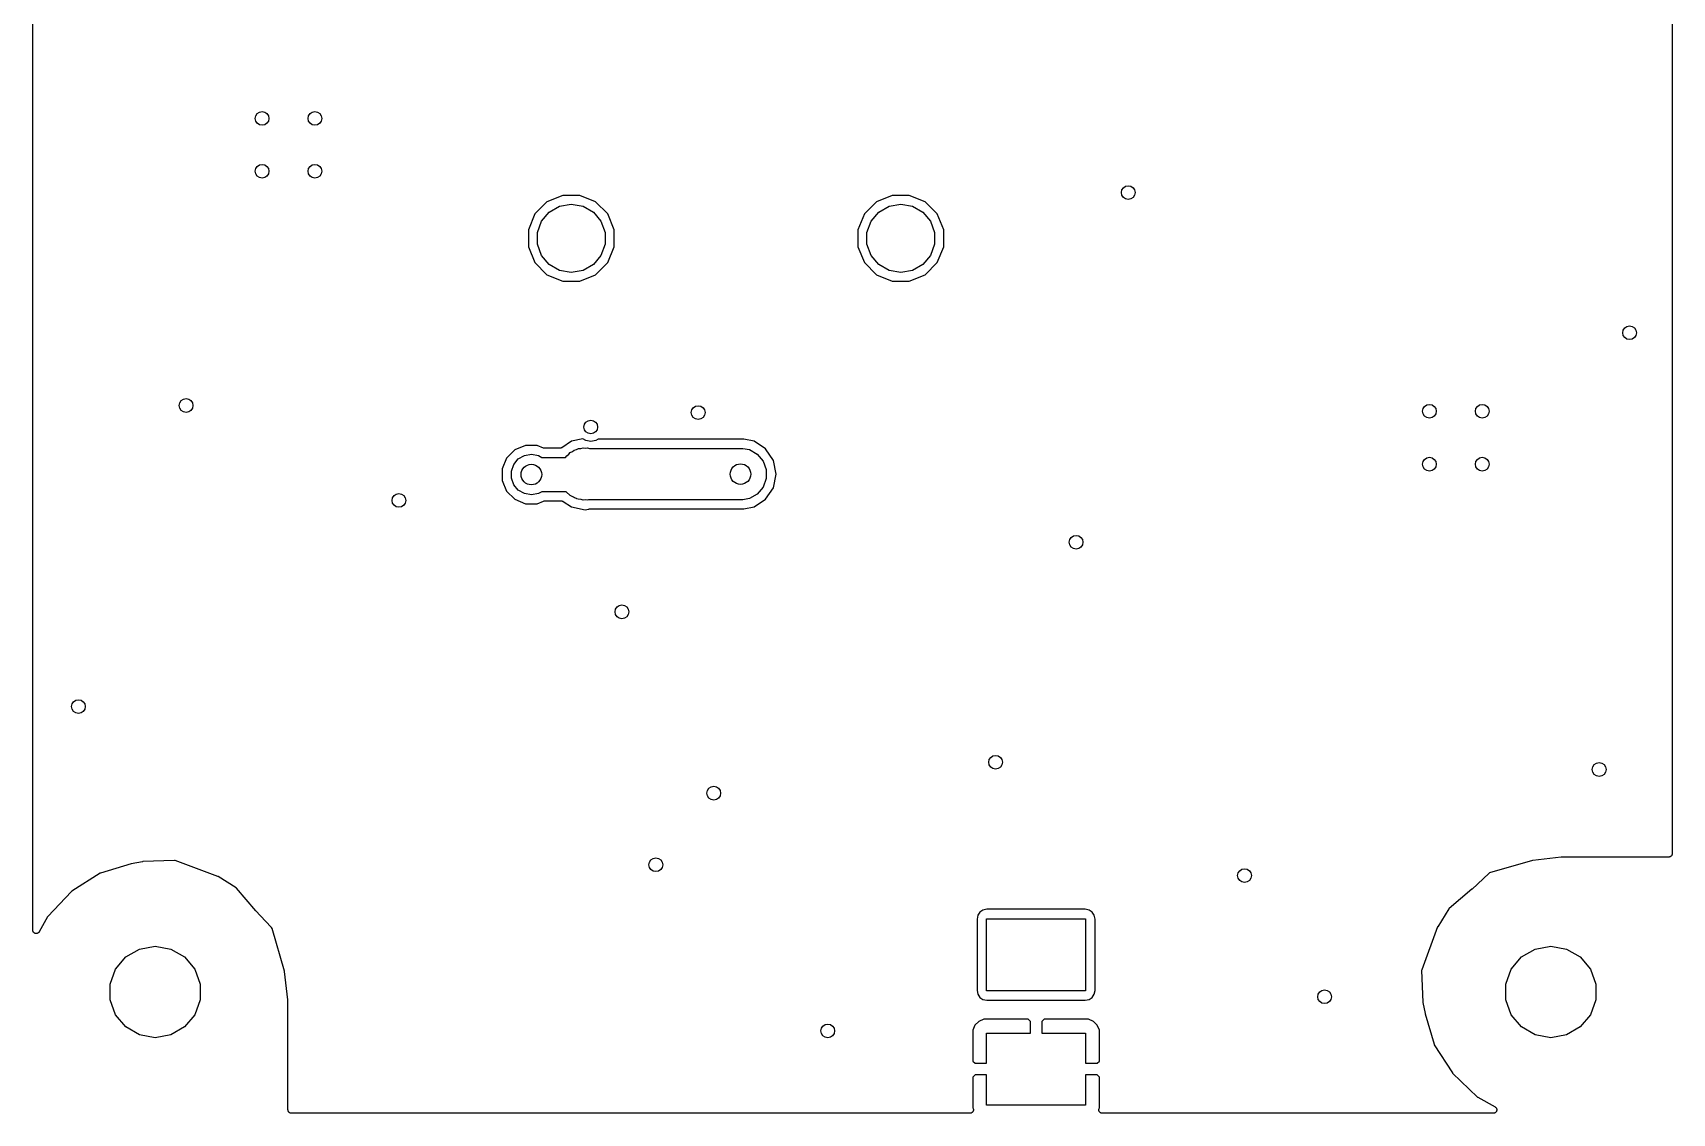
# Model space of a CAD drawing. Extents: x 86.1 to 122.5, y -104.2 to -55.1.
# Drawn here: x 86.13 to 122.53, y -104.24 to -80.24 of the extents above; entities that cross this region are included whole.
import ezdxf

# ---------------------------------------------------------------- set-up
doc = ezdxf.new("R2010")
doc.units = 0
doc.header["$MEASUREMENT"] = 0
doc.layers.add('BLACK', color=7, linetype='CONTINUOUS')

msp = doc.modelspace()

# ---------------------------------------------------------------- linework, layer by layer
at = {"layer": 'BLACK', "linetype": 'CONTINUOUS'}
for p, q in [((86.1302, -100.175), (86.1302, -55.2184)), ((122.531, -65.532), (122.531, -98.4758)), ((97.5469, -83.9959), (97.2787, -84.2641)), ((97.8972, -83.8508), (97.5469, -83.9959)), ((97.8263, -84.0884), (98.0868, -84.0424)), ((98.2764, -83.8508), (97.8972, -83.8508)), ((98.0868, -84.0424), (98.3473, -84.0884)), ((98.6267, -83.9959), (98.2764, -83.8508)), ((98.8949, -84.2641), (98.6267, -83.9959)), ((104.862, -83.9959), (104.594, -84.2641)), ((105.212, -83.8508), (104.862, -83.9959)), ((105.142, -84.0884), (105.402, -84.0424)), ((105.592, -83.8508), (105.212, -83.8508)), ((105.402, -84.0424), (105.662, -84.0884)), ((105.942, -83.9959), (105.592, -83.8508)), ((106.21, -84.2641), (105.942, -83.9959)), ((97.2787, -84.2641), (97.1336, -84.6144)), ((97.3368, -84.6718), (97.4273, -84.4232)), ((97.4273, -84.4232), (97.5973, -84.2206)), ((97.5973, -84.2206), (97.8263, -84.0884)), ((98.3473, -84.0884), (98.5763, -84.2206)), ((98.5763, -84.2206), (98.7463, -84.4232)), ((98.7463, -84.4232), (98.8368, -84.6718)), ((99.04, -84.6144), (98.8949, -84.2641)), ((104.594, -84.2641), (104.449, -84.6144)), ((104.652, -84.6718), (104.742, -84.4232)), ((104.742, -84.4232), (104.912, -84.2206)), ((104.912, -84.2206), (105.142, -84.0884)), ((105.662, -84.0884), (105.892, -84.2206)), ((105.892, -84.2206), (106.062, -84.4232)), ((106.062, -84.4232), (106.152, -84.6718)), ((106.355, -84.6144), (106.21, -84.2641)), ((97.1336, -84.6144), (97.1336, -84.9936)), ((97.3368, -84.9362), (97.3368, -84.6718)), ((98.8368, -84.6718), (98.8368, -84.9362)), ((99.04, -84.9936), (99.04, -84.6144)), ((104.449, -84.6144), (104.449, -84.9936)), ((104.652, -84.9362), (104.652, -84.6718)), ((106.152, -84.6718), (106.152, -84.9362)), ((106.355, -84.9936), (106.355, -84.6144)), ((97.1336, -84.9936), (97.2787, -85.3439)), ((97.4273, -85.1848), (97.3368, -84.9362)), ((98.8368, -84.9362), (98.7463, -85.1848)), ((98.8949, -85.3439), (99.04, -84.9936)), ((104.449, -84.9936), (104.594, -85.3439)), ((104.742, -85.1848), (104.652, -84.9362)), ((106.152, -84.9362), (106.062, -85.1848)), ((106.21, -85.3439), (106.355, -84.9936)), ((97.2787, -85.3439), (97.5469, -85.6121)), ((97.5973, -85.3874), (97.4273, -85.1848)), ((97.8263, -85.5196), (97.5973, -85.3874)), ((98.0868, -85.5656), (97.8263, -85.5196)), ((98.3473, -85.5196), (98.0868, -85.5656)), ((98.5763, -85.3874), (98.3473, -85.5196)), ((98.7463, -85.1848), (98.5763, -85.3874)), ((98.6267, -85.6121), (98.8949, -85.3439)), ((104.594, -85.3439), (104.862, -85.6121)), ((104.912, -85.3874), (104.742, -85.1848)), ((105.142, -85.5196), (104.912, -85.3874)), ((105.402, -85.5656), (105.142, -85.5196)), ((105.662, -85.5196), (105.402, -85.5656)), ((105.892, -85.3874), (105.662, -85.5196)), ((106.062, -85.1848), (105.892, -85.3874)), ((105.942, -85.6121), (106.21, -85.3439)), ((97.5469, -85.6121), (97.8972, -85.7572)), ((97.8972, -85.7572), (98.2764, -85.7572)), ((98.2764, -85.7572), (98.6267, -85.6121)), ((104.862, -85.6121), (105.212, -85.7572)), ((105.212, -85.7572), (105.592, -85.7572)), ((105.592, -85.7572), (105.942, -85.6121)), ((96.8338, -89.5041), (96.6516, -89.6863)), ((97.0719, -89.4055), (96.8338, -89.5041)), ((97.3296, -89.4055), (97.0719, -89.4055)), ((97.4689, -89.4632), (97.3296, -89.4055)), ((97.4705, -89.4635), (97.4689, -89.4632)), ((97.472, -89.4644), (97.4705, -89.4635)), ((97.4834, -89.4664), (97.472, -89.4644)), ((97.4947, -89.4689), (97.4834, -89.4664)), ((97.4964, -89.4687), (97.4947, -89.4689)), ((97.498, -89.469), (97.4964, -89.4687)), ((97.8314, -89.469), (97.498, -89.469)), ((97.8403, -89.4674), (97.8314, -89.469)), ((97.8495, -89.4668), (97.8403, -89.4674)), ((97.8533, -89.4651), (97.8495, -89.4668)), ((97.8574, -89.4644), (97.8533, -89.4651)), ((97.8653, -89.4598), (97.8574, -89.4644)), ((97.8737, -89.4561), (97.8653, -89.4598)), ((98.0951, -89.3082), (97.8737, -89.4561)), ((98.0645, -89.5626), (98.1105, -89.5411)), ((98.3398, -89.2595), (98.0951, -89.3082)), ((98.1105, -89.5411), (98.1521, -89.512)), ((98.1521, -89.512), (98.2012, -89.4988)), ((98.2012, -89.4988), (98.2472, -89.4774)), ((98.2472, -89.4774), (98.2978, -89.473)), ((98.2978, -89.473), (98.3468, -89.4598)), ((98.409, -89.2995), (98.3398, -89.2595)), ((98.3468, -89.4598), (98.3974, -89.4642)), ((98.3974, -89.4642), (98.448, -89.4598)), ((98.5193, -89.3189), (98.409, -89.2995)), ((98.448, -89.4598), (98.4916, -89.4715)), ((98.4916, -89.4715), (101.894, -89.4715)), ((98.6296, -89.2995), (98.5193, -89.3189)), ((98.6836, -89.2683), (98.6296, -89.2995)), ((101.92, -89.2683), (98.6836, -89.2683)), ((101.894, -89.4715), (102.042, -89.4977)), ((102.146, -89.3132), (101.92, -89.2683)), ((102.042, -89.4977), (102.217, -89.5985)), ((102.402, -89.4845), (102.146, -89.3132)), ((102.574, -89.7407), (102.402, -89.4845)), ((96.6516, -89.6863), (96.553, -89.9243)), ((96.7562, -89.9748), (96.8098, -89.8275)), ((96.8098, -89.8275), (96.9106, -89.7074)), ((96.9106, -89.7074), (97.0463, -89.629)), ((97.0463, -89.629), (97.2007, -89.6018)), ((97.2007, -89.6018), (97.3551, -89.629)), ((97.3551, -89.629), (97.4298, -89.6722)), ((97.4298, -89.6722), (97.9549, -89.6722)), ((97.9549, -89.6722), (97.9906, -89.6365)), ((97.9906, -89.6365), (98.0286, -89.5985)), ((98.0286, -89.5985), (98.0645, -89.5626)), ((98.0286, -89.5985), (98.0286, -89.5985)), ((102.217, -89.5985), (102.346, -89.7528)), ((102.346, -89.7528), (102.415, -89.9422)), ((102.634, -90.043), (102.574, -89.7407)), ((96.553, -89.9243), (96.553, -90.182)), ((96.553, -90.182), (96.6516, -90.4201)), ((96.7562, -90.1315), (96.7562, -89.9748)), ((96.8098, -90.2788), (96.7562, -90.1315)), ((102.415, -90.1438), (102.346, -90.3332)), ((102.415, -89.9422), (102.415, -90.1438)), ((102.574, -90.3453), (102.634, -90.043)), ((96.6516, -90.4201), (96.8338, -90.6023)), ((96.9106, -90.3989), (96.8098, -90.2788)), ((96.8338, -90.6023), (97.0719, -90.7009)), ((97.0463, -90.4773), (96.9106, -90.3989)), ((97.2007, -90.5045), (97.0463, -90.4773)), ((97.3551, -90.4773), (97.2007, -90.5045)), ((97.4298, -90.4342), (97.3551, -90.4773)), ((97.9752, -90.4342), (97.4298, -90.4342)), ((97.4834, -90.6399), (97.4947, -90.6374)), ((97.4947, -90.6374), (97.4964, -90.6377)), ((97.4964, -90.6377), (97.498, -90.6374)), ((97.498, -90.6374), (97.8643, -90.6374)), ((97.8643, -90.6374), (97.8733, -90.6389)), ((98.0594, -90.5184), (97.9752, -90.4342)), ((98.1359, -90.554), (98.0594, -90.5184)), ((98.1572, -90.5689), (98.1359, -90.554)), ((98.1819, -90.5756), (98.1572, -90.5689)), ((98.204, -90.5883), (98.1819, -90.5756)), ((98.2128, -90.5899), (98.204, -90.5883)), ((98.2421, -90.6035), (98.2128, -90.5899)), ((98.3078, -90.6093), (98.2421, -90.6035)), ((98.3519, -90.6211), (98.3078, -90.6093)), ((98.3974, -90.6171), (98.3519, -90.6211)), ((98.4429, -90.6211), (98.3974, -90.6171)), ((98.4675, -90.6145), (98.4429, -90.6211)), ((101.894, -90.6145), (98.4675, -90.6145)), ((102.042, -90.5883), (101.894, -90.6145)), ((102.217, -90.4875), (102.042, -90.5883)), ((102.146, -90.7728), (102.402, -90.6015)), ((102.346, -90.3332), (102.217, -90.4875)), ((102.402, -90.6015), (102.574, -90.3453)), ((97.0719, -90.7009), (97.3296, -90.7009)), ((97.3296, -90.7009), (97.4689, -90.6432)), ((97.4689, -90.6432), (97.4705, -90.6428)), ((97.4705, -90.6428), (97.472, -90.642)), ((97.472, -90.642), (97.4834, -90.6399)), ((97.8733, -90.6389), (97.8824, -90.6395)), ((97.8824, -90.6395), (97.8862, -90.6412)), ((97.8862, -90.6412), (97.8903, -90.642)), ((97.8903, -90.642), (97.8983, -90.6465)), ((97.8983, -90.6465), (97.9066, -90.6502)), ((97.9066, -90.6502), (98.09, -90.7728)), ((98.09, -90.7728), (98.3974, -90.8339)), ((98.3974, -90.8339), (98.4714, -90.8192)), ((98.4714, -90.8192), (98.4789, -90.819)), ((98.4789, -90.819), (98.4863, -90.8177)), ((98.4863, -90.8177), (101.92, -90.8177)), ((101.92, -90.8177), (102.146, -90.7728)), ((89.2736, -98.6285), (88.5729, -98.6535)), ((89.288, -98.6308), (89.2736, -98.6285)), ((90.2425, -98.9824), (89.288, -98.6308)), ((119.428, -98.6291), (118.474, -98.9051)), ((119.434, -98.6278), (119.428, -98.6291)), ((120.064, -98.5523), (119.434, -98.6278)), ((120.068, -98.552), (120.064, -98.5523)), ((122.455, -98.552), (120.068, -98.552)), ((122.461, -98.5508), (122.455, -98.552)), ((122.468, -98.5508), (122.461, -98.5508)), ((122.474, -98.5486), (122.468, -98.5508)), ((122.481, -98.5474), (122.474, -98.5486)), ((122.486, -98.5441), (122.481, -98.5474)), ((122.493, -98.5418), (122.486, -98.5441)), ((122.498, -98.5375), (122.493, -98.5418)), ((122.504, -98.5342), (122.498, -98.5375)), ((122.508, -98.5291), (122.504, -98.5342)), ((122.513, -98.5248), (122.508, -98.5291)), ((122.516, -98.519), (122.513, -98.5248)), ((122.521, -98.5139), (122.516, -98.519)), ((122.523, -98.5076), (122.521, -98.5139)), ((122.526, -98.5019), (122.523, -98.5076)), ((122.527, -98.4953), (122.526, -98.5019)), ((122.53, -98.489), (122.527, -98.4953)), ((122.531, -98.4758), (122.53, -98.4824)), ((122.53, -98.4824), (122.53, -98.489)), ((87.6255, -98.9105), (86.9988, -99.3115)), ((87.6351, -98.9061), (87.6255, -98.9105)), ((88.3142, -98.7049), (87.6351, -98.9061)), ((88.3175, -98.7041), (88.3142, -98.7049)), ((88.5668, -98.6542), (88.3175, -98.7041)), ((88.5729, -98.6535), (88.5668, -98.6542)), ((90.2495, -98.9859), (90.2425, -98.9824)), ((90.6476, -99.2347), (90.2495, -98.9859)), ((118.459, -98.9137), (118.086, -99.262)), ((118.474, -98.9051), (118.459, -98.9137)), ((86.9918, -99.3173), (86.465, -99.8693)), ((86.9988, -99.3115), (86.9918, -99.3173)), ((90.6564, -99.2423), (90.6476, -99.2347)), ((91.0833, -99.7445), (90.6564, -99.2423)), ((118.083, -99.2643), (117.581, -99.6912)), ((118.084, -99.263), (118.083, -99.2643)), ((118.086, -99.262), (118.084, -99.263)), ((107.228, -99.7298), (107.161, -99.7747)), ((107.315, -99.7125), (107.228, -99.7298)), ((109.5, -99.7125), (107.315, -99.7125)), ((109.586, -99.7298), (109.5, -99.7125)), ((109.654, -99.7747), (109.586, -99.7298)), ((117.573, -99.7), (117.325, -100.098)), ((117.581, -99.6912), (117.573, -99.7)), ((86.4592, -99.877), (86.273, -100.212)), ((86.465, -99.8693), (86.4592, -99.877)), ((91.0846, -99.7456), (91.0833, -99.7445)), ((91.0856, -99.7471), (91.0846, -99.7456)), ((91.2966, -99.9732), (91.0856, -99.7471)), ((91.4339, -100.12), (91.2966, -99.9732)), ((107.116, -99.8419), (107.099, -99.9287)), ((107.099, -99.9287), (107.099, -101.514)), ((107.161, -99.7747), (107.116, -99.8419)), ((107.307, -101.521), (107.307, -99.9212)), ((107.307, -99.9212), (109.507, -99.9212)), ((109.507, -99.9212), (109.507, -101.521)), ((109.699, -99.8419), (109.654, -99.7747)), ((109.716, -99.9287), (109.699, -99.8419)), ((109.716, -101.514), (109.716, -99.9287)), ((117.325, -100.098), (117.321, -100.105)), ((86.1315, -100.182), (86.1302, -100.175)), ((86.1316, -100.19), (86.1315, -100.182)), ((86.1337, -100.195), (86.1316, -100.19)), ((86.1348, -100.201), (86.1337, -100.195)), ((86.1384, -100.208), (86.1348, -100.201)), ((86.141, -100.214), (86.1384, -100.208)), ((86.145, -100.219), (86.141, -100.214)), ((86.148, -100.224), (86.145, -100.219)), ((86.1536, -100.229), (86.148, -100.224)), ((86.1584, -100.234), (86.1536, -100.229)), ((86.1637, -100.237), (86.1584, -100.234)), ((86.1683, -100.241), (86.1637, -100.237)), ((86.1752, -100.244), (86.1683, -100.241)), ((86.1815, -100.247), (86.1752, -100.244)), ((86.1875, -100.248), (86.1815, -100.247)), ((86.1932, -100.25), (86.1875, -100.248)), ((86.2005, -100.25), (86.1932, -100.25)), ((86.2077, -100.251), (86.2005, -100.25)), ((86.2136, -100.25), (86.2077, -100.251)), ((86.2196, -100.25), (86.2136, -100.25)), ((86.2265, -100.248), (86.2196, -100.25)), ((86.2336, -100.246), (86.2265, -100.248)), ((86.2388, -100.243), (86.2336, -100.246)), ((86.2445, -100.241), (86.2388, -100.243)), ((86.2501, -100.237), (86.2445, -100.241)), ((86.2563, -100.233), (86.2501, -100.237)), ((86.2601, -100.228), (86.2563, -100.233)), ((86.2648, -100.224), (86.2601, -100.228)), ((86.2684, -100.218), (86.2648, -100.224)), ((86.273, -100.212), (86.2684, -100.218)), ((91.4425, -100.135), (91.4339, -100.12)), ((91.7185, -101.089), (91.4425, -100.135)), ((117.321, -100.105), (116.97, -101.06)), ((87.9698, -101.041), (88.1965, -100.771)), ((88.1965, -100.771), (88.5019, -100.595)), ((88.5019, -100.595), (88.8492, -100.534)), ((88.8492, -100.534), (89.1965, -100.595)), ((89.1965, -100.595), (89.5019, -100.771)), ((89.5019, -100.771), (89.7286, -101.041)), ((118.958, -101.041), (119.184, -100.771)), ((119.184, -100.771), (119.49, -100.595)), ((119.49, -100.595), (119.837, -100.534)), ((119.837, -100.534), (120.184, -100.595)), ((120.184, -100.595), (120.49, -100.771)), ((120.49, -100.771), (120.717, -101.041)), ((87.8492, -101.373), (87.9698, -101.041)), ((89.7286, -101.041), (89.8492, -101.373)), ((91.7198, -101.095), (91.7185, -101.089)), ((91.7953, -101.725), (91.7198, -101.095)), ((116.97, -101.06), (116.967, -101.074)), ((116.967, -101.074), (116.992, -101.775)), ((118.837, -101.373), (118.958, -101.041)), ((120.717, -101.041), (120.837, -101.373)), ((87.8492, -101.726), (87.8492, -101.373)), ((89.8492, -101.373), (89.8492, -101.726)), ((107.099, -101.514), (107.116, -101.6)), ((109.507, -101.521), (107.307, -101.521)), ((109.699, -101.6), (109.716, -101.514)), ((118.837, -101.726), (118.837, -101.373)), ((120.837, -101.373), (120.837, -101.726)), ((87.9698, -102.057), (87.8492, -101.726)), ((89.8492, -101.726), (89.7286, -102.057)), ((91.7956, -101.729), (91.7953, -101.725)), ((91.7956, -104.167), (91.7956, -101.729)), ((107.116, -101.6), (107.161, -101.668)), ((107.161, -101.668), (107.228, -101.713)), ((107.228, -101.713), (107.315, -101.73)), ((107.315, -101.73), (109.5, -101.73)), ((109.5, -101.73), (109.586, -101.713)), ((109.586, -101.713), (109.654, -101.668)), ((109.654, -101.668), (109.699, -101.6)), ((116.992, -101.775), (116.993, -101.781)), ((116.993, -101.781), (117.043, -102.03)), ((118.958, -102.057), (118.837, -101.726)), ((120.837, -101.726), (120.717, -102.057)), ((88.1965, -102.327), (87.9698, -102.057)), ((89.7286, -102.057), (89.5019, -102.327)), ((107.135, -102.203), (107.049, -102.289)), ((107.247, -102.156), (107.135, -102.203)), ((108.23, -102.156), (107.247, -102.156)), ((108.28, -102.207), (108.23, -102.156)), ((108.28, -102.461), (108.28, -102.207)), ((108.585, -102.156), (108.534, -102.207)), ((108.534, -102.207), (108.534, -102.461)), ((109.568, -102.156), (108.585, -102.156)), ((109.68, -102.203), (109.568, -102.156)), ((109.766, -102.289), (109.68, -102.203)), ((117.043, -102.03), (117.044, -102.033)), ((117.044, -102.033), (117.245, -102.712)), ((119.184, -102.327), (118.958, -102.057)), ((120.717, -102.057), (120.49, -102.327)), ((88.5019, -102.503), (88.1965, -102.327)), ((88.8492, -102.565), (88.5019, -102.503)), ((89.1965, -102.503), (88.8492, -102.565)), ((89.5019, -102.327), (89.1965, -102.503)), ((107.049, -102.289), (107.002, -102.401)), ((107.002, -102.401), (107.002, -103.084)), ((107.307, -103.134), (107.307, -102.461)), ((107.307, -102.461), (108.28, -102.461)), ((108.534, -102.461), (109.507, -102.461)), ((109.507, -102.461), (109.507, -103.134)), ((109.812, -102.401), (109.766, -102.289)), ((109.812, -103.084), (109.812, -102.401)), ((119.49, -102.503), (119.184, -102.327)), ((119.837, -102.565), (119.49, -102.503)), ((120.184, -102.503), (119.837, -102.565)), ((120.49, -102.327), (120.184, -102.503)), ((117.245, -102.712), (117.249, -102.722)), ((117.249, -102.722), (117.65, -103.349)), ((107.002, -103.084), (107.053, -103.134)), ((107.053, -103.134), (107.307, -103.134)), ((109.507, -103.134), (109.761, -103.134)), ((109.761, -103.134), (109.812, -103.084)), ((117.65, -103.349), (117.656, -103.356)), ((117.656, -103.356), (118.208, -103.883)), ((107.053, -103.388), (107.002, -103.439)), ((107.002, -103.439), (107.002, -104.122)), ((107.307, -103.388), (107.053, -103.388)), ((107.307, -104.061), (107.307, -103.388)), ((109.761, -103.388), (109.507, -103.388)), ((109.507, -103.388), (109.507, -104.061)), ((109.812, -103.439), (109.761, -103.388)), ((109.812, -104.122), (109.812, -103.439)), ((109.507, -104.061), (107.307, -104.061)), ((118.208, -103.883), (118.216, -103.888)), ((118.216, -103.888), (118.597, -104.1)), ((118.597, -104.1), (118.602, -104.105)), ((118.602, -104.105), (118.609, -104.108)), ((91.7968, -104.173), (91.7956, -104.167)), ((91.7968, -104.18), (91.7968, -104.173)), ((91.799, -104.186), (91.7968, -104.18)), ((91.8002, -104.193), (91.799, -104.186)), ((91.8035, -104.198), (91.8002, -104.193)), ((91.8058, -104.205), (91.8035, -104.198)), ((91.8101, -104.21), (91.8058, -104.205)), ((91.8134, -104.216), (91.8101, -104.21)), ((91.8185, -104.22), (91.8134, -104.216)), ((91.8228, -104.225), (91.8185, -104.22)), ((91.8286, -104.228), (91.8228, -104.225)), ((91.8337, -104.233), (91.8286, -104.228)), ((91.84, -104.235), (91.8337, -104.233)), ((91.8457, -104.238), (91.84, -104.235)), ((91.8523, -104.239), (91.8457, -104.238)), ((91.8586, -104.242), (91.8523, -104.239)), ((91.8652, -104.242), (91.8586, -104.242)), ((91.8718, -104.243), (91.8652, -104.242)), ((106.938, -104.243), (91.8718, -104.243)), ((106.947, -104.241), (106.938, -104.243)), ((106.955, -104.241), (106.947, -104.241)), ((106.96, -104.239), (106.955, -104.241)), ((106.965, -104.238), (106.96, -104.239)), ((106.972, -104.234), (106.965, -104.238)), ((106.979, -104.231), (106.972, -104.234)), ((106.983, -104.227), (106.979, -104.231)), ((106.987, -104.225), (106.983, -104.227)), ((106.993, -104.219), (106.987, -104.225)), ((106.999, -104.213), (106.993, -104.219)), ((107.001, -104.209), (106.999, -104.213)), ((107.004, -104.205), (107.001, -104.209)), ((107.002, -104.122), (107.009, -104.137)), ((107.007, -104.197), (107.004, -104.205)), ((107.011, -104.19), (107.007, -104.197)), ((107.009, -104.137), (107.011, -104.146)), ((107.011, -104.146), (107.014, -104.153)), ((107.012, -104.185), (107.011, -104.19)), ((107.014, -104.18), (107.012, -104.185)), ((107.014, -104.153), (107.014, -104.158)), ((107.014, -104.158), (107.015, -104.163)), ((107.015, -104.163), (107.014, -104.172)), ((107.014, -104.172), (107.014, -104.18)), ((109.8, -104.163), (109.801, -104.158)), ((109.801, -104.172), (109.8, -104.163)), ((109.801, -104.153), (109.804, -104.146)), ((109.801, -104.158), (109.801, -104.153)), ((109.801, -104.18), (109.801, -104.172)), ((109.803, -104.185), (109.801, -104.18)), ((109.803, -104.19), (109.803, -104.185)), ((109.807, -104.197), (109.803, -104.19)), ((109.804, -104.146), (109.806, -104.137)), ((109.806, -104.137), (109.812, -104.122)), ((109.81, -104.205), (109.807, -104.197)), ((109.813, -104.209), (109.81, -104.205)), ((109.815, -104.213), (109.813, -104.209)), ((109.822, -104.219), (109.815, -104.213)), ((109.827, -104.225), (109.822, -104.219)), ((109.831, -104.227), (109.827, -104.225)), ((109.835, -104.231), (109.831, -104.227)), ((109.843, -104.234), (109.835, -104.231)), ((109.85, -104.238), (109.843, -104.234)), ((109.855, -104.239), (109.85, -104.238)), ((109.859, -104.241), (109.855, -104.239)), ((109.868, -104.241), (109.859, -104.241)), ((109.876, -104.243), (109.868, -104.241)), ((118.56, -104.243), (109.876, -104.243)), ((118.567, -104.242), (118.56, -104.243)), ((118.574, -104.241), (118.567, -104.242)), ((118.58, -104.239), (118.574, -104.241)), ((118.586, -104.238), (118.58, -104.239)), ((118.592, -104.235), (118.586, -104.238)), ((118.599, -104.232), (118.592, -104.235)), ((118.604, -104.228), (118.599, -104.232)), ((118.609, -104.225), (118.604, -104.228)), ((118.609, -104.108), (118.613, -104.113)), ((118.613, -104.219), (118.609, -104.225)), ((118.613, -104.113), (118.617, -104.117)), ((118.619, -104.215), (118.613, -104.219)), ((118.617, -104.117), (118.621, -104.123)), ((118.622, -104.209), (118.619, -104.215)), ((118.621, -104.123), (118.626, -104.128)), ((118.626, -104.205), (118.622, -104.209)), ((118.626, -104.128), (118.628, -104.134)), ((118.628, -104.198), (118.626, -104.205)), ((118.628, -104.134), (118.631, -104.139)), ((118.632, -104.191), (118.628, -104.198)), ((118.631, -104.139), (118.632, -104.147)), ((118.632, -104.147), (118.635, -104.153)), ((118.633, -104.186), (118.632, -104.191)), ((118.635, -104.18), (118.633, -104.186)), ((118.635, -104.153), (118.635, -104.159)), ((118.635, -104.159), (118.636, -104.165)), ((118.636, -104.165), (118.635, -104.173)), ((118.635, -104.173), (118.635, -104.18))]:
    msp.add_line(p, q, dxfattribs=at)
at = {"layer": 'BLACK'}
for centre, radius in [((91.2208, -82.1403), 0.1524), ((92.3958, -82.1403), 0.1524), ((91.2208, -83.3153), 0.1524), ((92.3958, -83.3153), 0.1524), ((110.454, -83.7895), 0.1524), ((121.585, -86.9036), 0.1524), ((89.535, -88.519), 0.1524), ((100.904, -88.6765), 0.1524), ((117.139, -88.6478), 0.1524), ((118.314, -88.6478), 0.1524), ((98.5193, -88.9965), 0.1524), ((97.2007, -90.0532), 0.2286), ((101.844, -90.043), 0.2286), ((117.139, -89.8228), 0.1524), ((118.314, -89.8228), 0.1524), ((94.2594, -90.6272), 0.1524), ((109.296, -91.5568), 0.1524), ((99.2098, -93.1034), 0.1524), ((87.1423, -95.2094), 0.1524), ((107.508, -96.4438), 0.1524), ((120.909, -96.6064), 0.1524), ((101.249, -97.1321), 0.1524), ((99.9642, -98.7221), 0.1524), ((113.035, -98.9635), 0.1524), ((114.813, -101.656), 0.1524), ((103.781, -102.414), 0.1524)]:
    msp.add_circle(centre, radius, dxfattribs=at)

doc.saveas('drawing.dxf')
